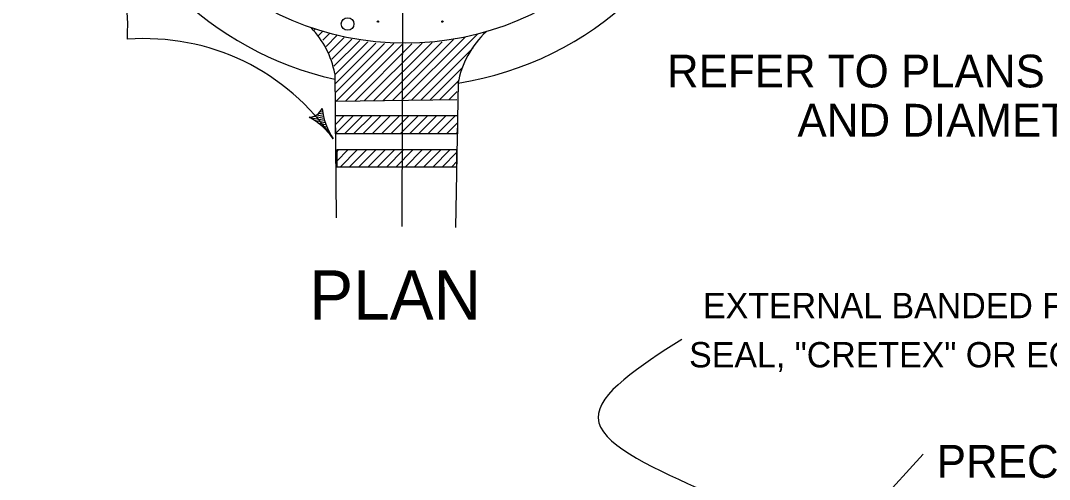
# Model space of a CAD drawing. Extents: x -952 to -721, y 1680 to 1979.
# Drawn here: x -869.4 to -786.6, y 1877.4 to 1914.4 of the extents above; entities that cross this region are included whole.
import ezdxf

# ---------------------------------------------------------------- set-up
doc = ezdxf.new("R2010")
doc.units = 0
doc.layers.add('1', color=7, linetype='Continuous')

msp = doc.modelspace()

# ---------------------------------------------------------------- linework, layer by layer
at = {"layer": '1'}
for p, q in [((-838.7, 1897.77), (-838.632, 1917.634)), ((-845.803, 1913.565), (-845.66, 1913.703)), ((-845.444, 1913.174), (-845.084, 1913.533)), ((-845.084, 1912.788), (-844.508, 1913.364)), ((-844.825, 1912.297), (-843.932, 1913.19)), ((-838.711, 1907.953), (-833.606, 1913.058)), ((-837.95, 1907.964), (-832.666, 1913.248)), ((-844.587, 1911.79), (-843.356, 1913.021)), ((-844.366, 1911.266), (-842.754, 1912.878)), ((-844.191, 1910.696), (-842.109, 1912.772)), ((-844.122, 1910.014), (-841.47, 1912.667)), ((-844.096, 1909.29), (-840.825, 1912.561)), ((-844.054, 1908.587), (-840.111, 1912.529)), ((-844.011, 1907.884), (-839.377, 1912.519)), ((-843.261, 1907.884), (-838.642, 1912.508)), ((-842.505, 1907.895), (-837.903, 1912.498)), ((-841.744, 1907.905), (-837.094, 1912.556)), ((-840.989, 1907.916), (-836.285, 1912.619)), ((-840.228, 1907.927), (-835.477, 1912.677)), ((-839.472, 1907.937), (-834.547, 1912.862)), ((-837.194, 1907.974), (-832.983, 1912.186)), ((-836.433, 1907.985), (-833.823, 1910.601)), ((-844.117, 1910.114), (-844.001, 1898.483)), ((-835.678, 1907.995), (-834.15, 1909.522)), ((-834.193, 1909.369), (-834.404, 1897.701)), ((-834.917, 1908.006), (-834.267, 1908.656)), ((-844.011, 1907.874), (-834.293, 1908.016)), ((-846.162, 1906.579), (-844.947, 1906.341)), ((-845.792, 1906.669), (-844.994, 1906.51)), ((-845.56, 1906.785), (-845.031, 1906.679)), ((-845.401, 1906.917), (-845.074, 1906.848)), ((-845.285, 1907.055), (-845.1, 1907.018)), ((-845.19, 1907.197), (-845.126, 1907.181)), ((-844.075, 1905.263), (-842.616, 1906.722)), ((-844.075, 1906.014), (-843.361, 1906.722)), ((-843.346, 1905.242), (-841.866, 1906.722)), ((-842.6, 1905.242), (-841.121, 1906.722)), ((-841.855, 1905.242), (-840.376, 1906.722)), ((-841.105, 1905.242), (-839.625, 1906.722)), ((-840.36, 1905.242), (-838.88, 1906.722)), ((-839.609, 1905.242), (-838.13, 1906.722)), ((-838.864, 1905.242), (-837.385, 1906.722)), ((-838.114, 1905.242), (-836.634, 1906.722)), ((-837.369, 1905.242), (-835.889, 1906.722)), ((-836.624, 1905.242), (-835.144, 1906.722)), ((-835.873, 1905.242), (-834.394, 1906.722)), ((-845.771, 1906.341), (-844.894, 1906.167)), ((-845.454, 1906.119), (-844.831, 1905.992)), ((-845.195, 1905.903), (-844.762, 1905.818)), ((-844.973, 1905.702), (-844.688, 1905.644)), ((-835.128, 1905.242), (-834.246, 1906.125)), ((-844.778, 1905.496), (-844.609, 1905.464)), ((-844.603, 1905.3), (-844.519, 1905.29)), ((-844.445, 1905.11), (-844.413, 1905.105)), ((-834.378, 1905.242), (-834.246, 1905.379)), ((-843.959, 1903.054), (-843.06, 1903.953)), ((-843.959, 1903.805), (-843.811, 1903.953)), ((-843.668, 1902.594), (-842.315, 1903.953)), ((-842.923, 1902.594), (-841.565, 1903.953)), ((-842.172, 1902.594), (-840.82, 1903.953)), ((-841.427, 1902.594), (-840.074, 1903.953)), ((-840.682, 1902.594), (-839.324, 1903.953)), ((-839.932, 1902.594), (-838.579, 1903.953)), ((-839.187, 1902.594), (-837.829, 1903.953)), ((-838.436, 1902.594), (-837.083, 1903.953)), ((-837.691, 1902.594), (-836.333, 1903.953)), ((-836.941, 1902.594), (-835.588, 1903.953)), ((-836.196, 1902.594), (-834.843, 1903.953)), ((-835.45, 1902.594), (-834.283, 1903.762)), ((-834.7, 1902.594), (-834.283, 1903.012)), ((-796.738, 1879.424), (-813.208, 1861.504))]:
    msp.add_line(p, q, dxfattribs=at)
for points in [[(-844.075, 1906.722), (-834.246, 1906.722), (-834.246, 1905.242), (-844.075, 1905.242)], [(-834.283, 1903.953), (-843.959, 1903.953), (-843.959, 1902.594), (-834.283, 1902.594)]]:
    msp.add_lwpolyline(points, close=True, dxfattribs=at)
for centre, radius in [((-838.461, 1935.888), 23.34), ((-843.09, 1914.101), 0.508), ((-840.649, 1914.299), 0.0581), ((-835.454, 1914.299), 0.0581)]:
    msp.add_circle(centre, radius, dxfattribs=at)
for centre, radius, start, end in [((-838.339, 1935.552), 26.542, 278.98065, 347.44412), ((-838.339, 1935.552), 26.542, 192.93092, 257.43484), ((-877.802, 1913.799), 17.006, 356.85959, 60.47859), ((-851.381, 1908.701), 7.399, 11.00514, 43.66289), ((-826.663, 1907.909), 7.667, 133.37283, 169.50463), ((-859.414, 1894.654), 18.267, 33.88966, 94.42156), ((-846.195, 1907.736), 1.144, 270.22763, 337.55134), ((-839.561, 1907.923), 5.612, 186.38261, 213.32388), ((-848.878, 1901.665), 5.612, 34.4551, 61.39638)]:
    msp.add_arc(centre, radius, start, end, dxfattribs=at)
msp.add_spline([(-816.185, 1888.688), (-822.917, 1882.352), (-807.096, 1870.995), (-813.131, 1864.754)], degree=3, dxfattribs=at)

# ---------------------------------------------------------------- texts
for s, height, p in [('REFER TO PLANS FOR NUMBER, ORIENTATION', 2.64226, (-817.373, 1908.989)), ('AND DIAMETER OF ALL PIPE OPENINGS.', 2.64226, (-806.861, 1905.025)), ('PLAN', 3.9634, (-846.177, 1890.281)), ('EXTERNAL BANDED FLEXIBLE ELASTOMERIC', 2.04257, (-814.466, 1890.39)), ('SEAL, "CRETEX" OR EQUAL. (SEE NOTE) ', 2.04257, (-815.585, 1886.427)), ('PRECAST CONCRETE ADJUSTING', 2.64226, (-795.645, 1877.531))]:
    msp.add_text(s, height=height, dxfattribs=at).set_placement(p)

doc.saveas('drawing.dxf')
